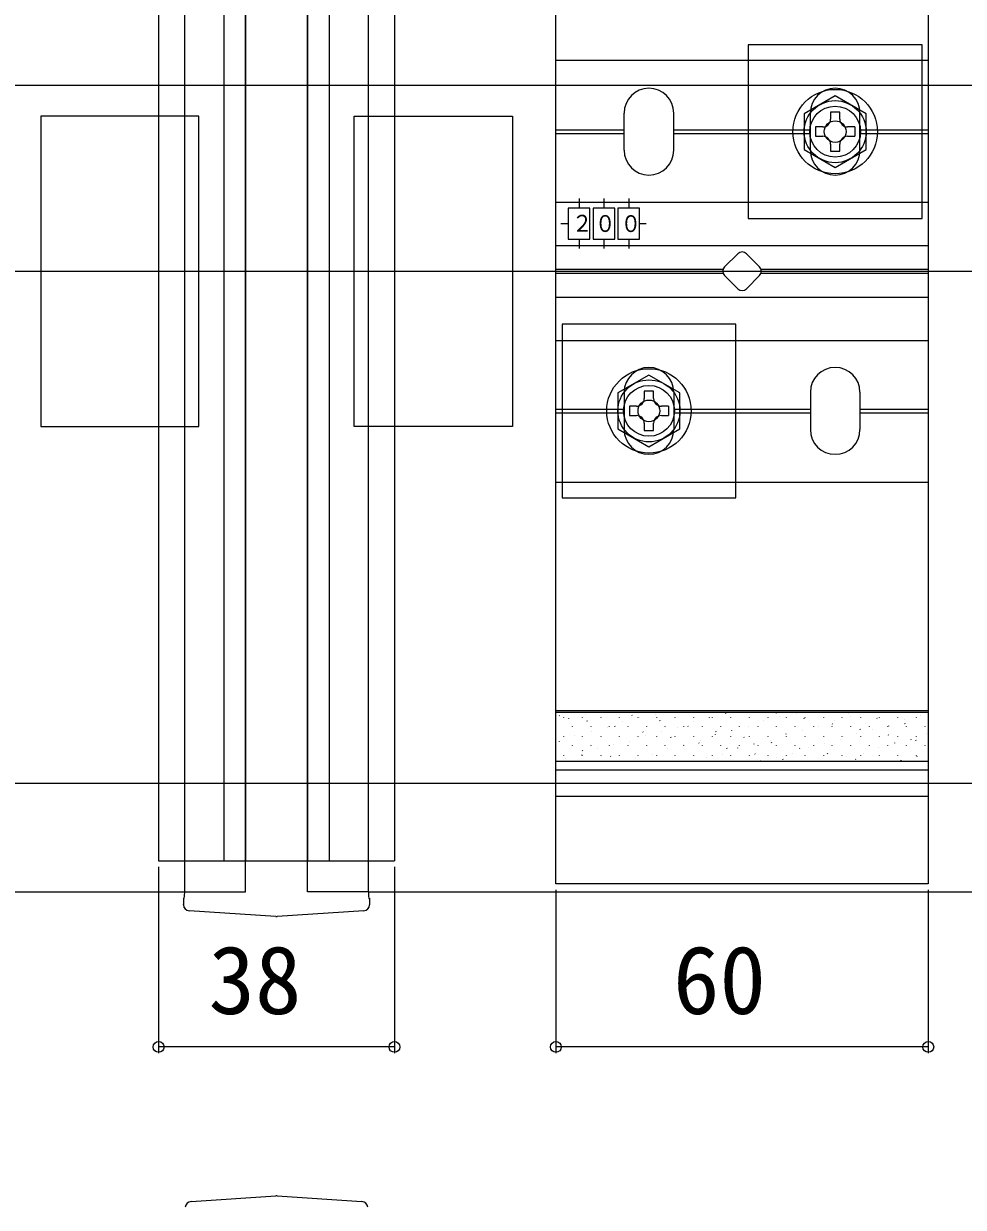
# Model space of a CAD drawing. Units: millimetres, scale not verified. Extents: x -875 to 875, y -1299 to 1291.
# Drawn here: x 86.3 to 237.6, y 672.3 to 863.1 of the extents above; entities that cross this region are included whole.
import ezdxf
from ezdxf.enums import TextEntityAlignment as Align

# ---------------------------------------------------------------- set-up
doc = ezdxf.new("R2010")
doc.units = ezdxf.units.MM
doc.header["$LTSCALE"] = 8
for name, color, linetype in [('0-3_YKK_12', 2, 'Continuous'), ('0-4_YKK_13', 4, 'Continuous'), ('0-5_YKK_D', 6, 'Continuous'), ('0-7_YSS_K', 3, 'Continuous')]:
    doc.layers.add(name, color=color, linetype=linetype)
doc.styles.add('ＭＳ ゴシック', font='')
doc.styles.get('ＭＳ ゴシック').set_extended_font_data('MS Gothic')

msp = doc.modelspace()

# ---------------------------------------------------------------- linework, layer by layer
at = {"layer": '0-3_YKK_12'}
for p, q in [((-253, 853.153), (747, 853.153)), ((-98, 723.153), (112.152, 723.153)), ((141.848, 723.153), (793.228, 723.153))]:
    msp.add_line(p, q, dxfattribs=at)
for points in [[(112.152, 723.153), (122, 723.153), (122, 923.153)], [(141.848, 723.153), (132, 723.153), (132, 923.153)]]:
    msp.add_lwpolyline(points, dxfattribs=at)
at = {"layer": '0-4_YKK_13'}
for p, q in [((108, 918.153), (108, 728.153)), ((118.5, 918.153), (118.5, 728.153)), ((122, 918.153), (122, 728.153)), ((132, 918.153), (132, 728.153)), ((135.5, 918.153), (135.5, 728.153)), ((146, 918.153), (146, 728.153)), ((112.232, 724.334), (112.232, 887.222)), ((141.768, 887.222), (141.768, 724.334)), ((172, 857.153), (232, 857.153)), ((183, 842.653), (183, 848.653)), ((191, 842.653), (191, 848.653)), ((213, 842.653), (213, 848.653)), ((217.75, 848.803), (216.25, 848.803)), ((216.25, 848.803), (216.25, 847.653)), ((217.75, 847.653), (217.75, 848.803)), ((221, 842.653), (221, 848.653)), ((172, 845.953), (183, 845.953)), ((172, 845.353), (183, 845.353)), ((191, 845.953), (213, 845.953)), ((191, 845.353), (213, 845.353)), ((215, 846.403), (213.85, 846.403)), ((220.15, 846.403), (219, 846.403)), ((220.15, 846.403), (220.15, 844.903)), ((221, 845.953), (232, 845.953)), ((221, 845.353), (232, 845.353)), ((216.25, 843.653), (216.25, 842.503)), ((217.75, 842.503), (217.75, 843.653)), ((219, 844.903), (220.15, 844.903)), ((216.25, 842.503), (217.75, 842.503)), ((172, 834.303), (232, 834.303)), ((175.75, 834.863), (175.75, 833.303)), ((179.75, 834.863), (179.75, 833.303)), ((183.75, 834.863), (183.75, 833.303)), ((174, 830.803), (172.829, 830.803)), ((186.535, 830.803), (185.5, 830.803)), ((175.75, 828.303), (175.75, 826.829)), ((179.75, 828.303), (179.75, 826.829)), ((183.75, 828.303), (183.75, 826.829)), ((172, 827.303), (232, 827.303)), ((199.172, 823.861), (201.293, 825.982)), ((202.707, 825.982), (204.828, 823.861)), ((198.925, 823.453), (172, 823.453)), ((172, 822.853), (198.925, 822.853)), ((201.293, 820.325), (199.172, 822.446)), ((204.828, 822.446), (202.707, 820.325)), ((232, 823.453), (205.075, 823.453)), ((205.075, 822.853), (232, 822.853)), ((172, 819.003), (232, 819.003)), ((172, 812.003), (232, 812.003)), ((183, 803.653), (183, 797.653)), ((187.75, 803.803), (186.25, 803.803)), ((186.25, 803.803), (186.25, 802.653)), ((187.75, 802.653), (187.75, 803.803)), ((191, 803.653), (191, 797.653)), ((213, 803.653), (213, 797.653)), ((221, 803.653), (221, 797.653)), ((185, 801.403), (183.85, 801.403)), ((190.15, 801.403), (189, 801.403)), ((190.15, 801.403), (190.15, 799.903)), ((172, 800.953), (183, 800.953)), ((172, 800.353), (183, 800.353)), ((189, 799.903), (190.15, 799.903)), ((191, 800.953), (213, 800.953)), ((191, 800.353), (213, 800.353)), ((221, 800.953), (232, 800.953)), ((221, 800.353), (232, 800.353)), ((186.25, 798.653), (186.25, 797.503)), ((186.25, 797.503), (187.75, 797.503)), ((187.75, 797.503), (187.75, 798.653)), ((172, 789.153), (232, 789.153)), ((172, 744.135), (172, 752.356)), ((172, 752.356), (232, 752.356)), ((172, 752.108), (232, 752.108)), ((172.575, 751.503), (172.52, 751.586)), ((176.712, 751.701), (176.708, 751.71)), ((184.305, 751.539), (184.25, 751.622)), ((188.048, 751.777), (188.045, 751.787)), ((199.385, 751.854), (199.382, 751.863)), ((207.56, 751.919), (207.505, 752.003)), ((210.722, 751.931), (210.718, 751.94)), ((219.29, 751.955), (219.234, 752.039)), ((222.058, 752.007), (222.055, 752.017)), ((173.299, 751.211), (173.299, 751.261)), ((174.083, 751.102), (174.079, 751.111)), ((174.674, 749.786), (174.674, 749.836)), ((176.289, 751.211), (176.289, 751.261)), ((177.079, 750.618), (177.023, 750.702)), ((177.664, 749.786), (177.664, 749.836)), ((179.279, 751.211), (179.279, 751.261)), ((180.654, 749.786), (180.654, 749.836)), ((181.582, 749.734), (181.527, 749.817)), ((182.269, 751.211), (182.269, 751.261)), ((182.807, 750.532), (182.804, 750.542)), ((183.644, 749.786), (183.644, 749.836)), ((185.259, 751.211), (185.259, 751.261)), ((185.419, 751.178), (185.416, 751.188)), ((186.634, 749.786), (186.634, 749.836)), ((188.249, 751.211), (188.249, 751.261)), ((188.808, 750.654), (188.753, 750.738)), ((189.624, 749.786), (189.624, 749.836)), ((191.239, 751.211), (191.239, 751.261)), ((192.614, 749.786), (192.614, 749.836)), ((193.311, 749.77), (193.256, 749.853)), ((194.144, 750.609), (194.141, 750.618)), ((194.229, 751.211), (194.229, 751.261)), ((195.604, 749.786), (195.604, 749.836)), ((196.756, 751.255), (196.753, 751.265)), ((197.219, 751.211), (197.219, 751.261)), ((198.594, 749.786), (198.594, 749.836)), ((200.209, 751.211), (200.209, 751.261)), ((201.584, 749.786), (201.584, 749.836)), ((202.985, 749.71), (202.982, 749.719)), ((203.199, 751.211), (203.199, 751.261)), ((204.574, 749.786), (204.574, 749.836)), ((205.481, 750.686), (205.477, 750.695)), ((206.189, 751.211), (206.189, 751.261)), ((207.564, 749.786), (207.564, 749.836)), ((208.093, 751.332), (208.089, 751.341)), ((209.179, 751.211), (209.179, 751.261)), ((210.554, 749.786), (210.554, 749.836)), ((212.063, 751.035), (212.008, 751.118)), ((212.169, 751.211), (212.169, 751.261)), ((213.544, 749.786), (213.544, 749.836)), ((214.322, 749.786), (214.319, 749.796)), ((215.159, 751.211), (215.159, 751.261)), ((216.566, 750.15), (216.511, 750.234)), ((216.534, 749.786), (216.534, 749.836)), ((216.817, 750.762), (216.814, 750.772)), ((218.149, 751.211), (218.149, 751.261)), ((219.429, 751.408), (219.426, 751.418)), ((219.524, 749.786), (219.524, 749.836)), ((221.139, 751.211), (221.139, 751.261)), ((222.514, 749.786), (222.514, 749.836)), ((223.793, 751.071), (223.738, 751.154)), ((224.129, 751.211), (224.129, 751.261)), ((225.504, 749.786), (225.504, 749.836)), ((225.659, 749.863), (225.655, 749.873)), ((227.119, 751.211), (227.119, 751.261)), ((228.154, 750.839), (228.151, 750.848)), ((228.296, 750.186), (228.241, 750.27)), ((228.494, 749.786), (228.494, 749.836)), ((230.109, 751.211), (230.109, 751.261)), ((230.766, 751.485), (230.763, 751.494)), ((231.484, 749.786), (231.484, 749.836)), ((173.299, 748.171), (173.299, 748.221)), ((175.071, 748.312), (175.067, 748.321)), ((176.289, 748.171), (176.289, 748.221)), ((177.683, 748.958), (177.68, 748.967)), ((179.279, 748.171), (179.279, 748.221)), ((180.312, 749.556), (180.309, 749.566)), ((182.269, 748.171), (182.269, 748.221)), ((185.259, 748.171), (185.259, 748.221)), ((186.085, 748.849), (186.03, 748.933)), ((186.407, 748.388), (186.404, 748.398)), ((188.249, 748.171), (188.249, 748.221)), ((189.02, 749.034), (189.016, 749.044)), ((190.588, 747.965), (190.533, 748.048)), ((191.239, 748.171), (191.239, 748.221)), ((191.649, 749.633), (191.645, 749.643)), ((194.229, 748.171), (194.229, 748.221)), ((197.219, 748.171), (197.219, 748.221)), ((197.744, 748.465), (197.741, 748.474)), ((197.815, 748.885), (197.759, 748.969)), ((200.209, 748.171), (200.209, 748.221)), ((200.356, 749.111), (200.353, 749.12)), ((202.318, 748.001), (202.263, 748.084)), ((203.199, 748.171), (203.199, 748.221)), ((206.189, 748.171), (206.189, 748.221)), ((209.081, 748.542), (209.077, 748.551)), ((209.179, 748.171), (209.179, 748.221)), ((211.693, 749.188), (211.69, 749.197)), ((212.169, 748.171), (212.169, 748.221)), ((215.159, 748.171), (215.159, 748.221)), ((218.149, 748.171), (218.149, 748.221)), ((220.417, 748.618), (220.414, 748.628)), ((221.07, 749.266), (221.014, 749.349)), ((221.139, 748.171), (221.139, 748.221)), ((223.03, 749.264), (223.026, 749.274)), ((224.129, 748.171), (224.129, 748.221)), ((225.573, 748.382), (225.518, 748.465)), ((227.119, 748.171), (227.119, 748.221)), ((230.109, 748.171), (230.109, 748.221)), ((231.754, 748.695), (231.751, 748.704)), ((172.575, 747.336), (172.572, 747.345)), ((174.674, 746.746), (174.674, 746.796)), ((176.34, 745.816), (176.284, 745.899)), ((177.664, 746.746), (177.664, 746.796)), ((178.671, 746.167), (178.668, 746.177)), ((180.654, 746.746), (180.654, 746.796)), ((181.283, 746.813), (181.28, 746.823)), ((183.644, 746.746), (183.644, 746.796)), ((183.912, 747.412), (183.909, 747.422)), ((186.634, 746.746), (186.634, 746.796)), ((189.624, 746.746), (189.624, 746.796)), ((190.008, 746.244), (190.004, 746.253)), ((192.614, 746.746), (192.614, 746.796)), ((192.62, 746.89), (192.617, 746.899)), ((195.091, 747.081), (195.036, 747.164)), ((195.249, 747.489), (195.245, 747.498)), ((195.604, 746.746), (195.604, 746.796)), ((198.594, 746.746), (198.594, 746.796)), ((199.595, 746.196), (199.539, 746.28)), ((201.344, 746.321), (201.341, 746.33)), ((201.584, 746.746), (201.584, 746.796)), ((203.957, 746.967), (203.953, 746.976)), ((204.574, 746.746), (204.574, 746.796)), ((206.585, 747.566), (206.582, 747.575)), ((206.821, 747.117), (206.766, 747.2)), ((207.564, 746.746), (207.564, 746.796)), ((210.554, 746.746), (210.554, 746.796)), ((211.324, 746.232), (211.269, 746.316)), ((212.681, 746.397), (212.678, 746.407)), ((213.544, 746.746), (213.544, 746.796)), ((215.293, 747.043), (215.29, 747.053)), ((216.534, 746.746), (216.534, 746.796)), ((217.922, 747.642), (217.919, 747.652)), ((219.524, 746.746), (219.524, 746.796)), ((222.514, 746.746), (222.514, 746.796)), ((224.018, 746.474), (224.014, 746.483)), ((225.504, 746.746), (225.504, 746.796)), ((226.63, 747.12), (226.627, 747.129)), ((228.494, 746.746), (228.494, 746.796)), ((229.259, 747.719), (229.255, 747.728)), ((230.076, 747.497), (230.021, 747.58)), ((231.484, 746.746), (231.484, 746.796)), ((173.299, 745.131), (173.299, 745.181)), ((173.547, 744.593), (173.543, 744.602)), ((176.176, 745.191), (176.172, 745.201)), ((176.289, 745.131), (176.289, 745.181)), ((179.279, 745.131), (179.279, 745.181)), ((180.843, 744.931), (180.788, 745.015)), ((182.269, 745.131), (182.269, 745.181)), ((184.883, 744.669), (184.88, 744.679)), ((185.259, 745.131), (185.259, 745.181)), ((187.512, 745.268), (187.509, 745.277)), ((188.249, 745.131), (188.249, 745.181)), ((191.239, 745.131), (191.239, 745.181)), ((194.229, 745.131), (194.229, 745.181)), ((196.22, 744.746), (196.217, 744.755)), ((197.219, 745.131), (197.219, 745.181)), ((198.849, 745.345), (198.846, 745.354)), ((200.209, 745.131), (200.209, 745.181)), ((203.199, 745.131), (203.199, 745.181)), ((204.098, 745.312), (204.043, 745.395)), ((204.945, 744.176), (204.941, 744.186)), ((206.189, 745.131), (206.189, 745.181)), ((207.557, 744.822), (207.553, 744.832)), ((208.601, 744.427), (208.546, 744.511)), ((209.179, 745.131), (209.179, 745.181)), ((210.186, 745.421), (210.182, 745.431)), ((212.169, 745.131), (212.169, 745.181)), ((215.159, 745.131), (215.159, 745.181)), ((215.827, 745.348), (215.772, 745.431)), ((216.281, 744.253), (216.278, 744.263)), ((218.149, 745.131), (218.149, 745.181)), ((218.893, 744.899), (218.89, 744.909)), ((220.331, 744.463), (220.275, 744.547)), ((221.139, 745.131), (221.139, 745.181)), ((221.522, 745.498), (221.519, 745.507)), ((224.129, 745.131), (224.129, 745.181)), ((227.119, 745.131), (227.119, 745.181)), ((227.618, 744.33), (227.615, 744.339)), ((230.109, 745.131), (230.109, 745.181)), ((230.23, 744.976), (230.227, 744.985)), ((172, 742.83), (232, 742.83)), ((172, 738.553), (232, 738.553)), ((108, 728.153), (146, 728.153)), ((112, 722.128), (112, 722.144)), ((112, 722.128), (112.083, 722.045)), ((112, 722.128), (112, 721.079)), ((112, 721.067), (112, 721.079)), ((142, 722.128), (142, 722.144)), ((142, 721.079), (142, 721.067)), ((126.9, 719.145), (112.933, 720.077)), ((141.067, 720.077), (127.1, 719.145)), ((113.234, 673.236), (126.9, 674.147)), ((127.1, 674.147), (140.766, 673.236))]:
    msp.add_line(p, q, dxfattribs=at)
for points in [[(232, 921.853), (232, 724.453), (172, 724.453), (172, 921.853)], [(203, 831.653), (231, 831.653), (231, 859.653), (203, 859.653)], [(222, 848.54), (217, 851.427), (212, 848.54), (212, 842.767), (217, 839.88), (222, 842.767)], [(114.5, 848.153), (89, 848.153), (89, 798.153), (114.5, 798.153)], [(139.5, 848.153), (165, 848.153), (165, 798.153), (139.5, 798.153)], [(174, 828.303), (177.5, 828.303), (177.5, 833.303), (174, 833.303)], [(178, 828.303), (181.5, 828.303), (181.5, 833.303), (178, 833.303)], [(182, 828.303), (185.5, 828.303), (185.5, 833.303), (182, 833.303)], [(173, 786.653), (201, 786.653), (201, 814.653), (173, 814.653)], [(192, 803.54), (187, 806.427), (182, 803.54), (182, 797.767), (187, 794.88), (192, 797.767)]]:
    msp.add_lwpolyline(points, close=True, dxfattribs=at)
for points in [[(213.85, 846.403), (213.85, 844.903), (215, 844.903)], [(183.85, 801.403), (183.85, 799.903), (185, 799.903)], [(232, 752.356), (232, 744.135), (172, 744.135)], [(141.917, 722.045), (142, 722.128), (142, 721.079)]]:
    msp.add_lwpolyline(points, dxfattribs=at)
for centre, radius in [((217, 845.653), 6.8), ((217, 845.653), 5), ((217, 845.653), 4.1), ((217, 845.653), 1.75), ((187, 800.653), 6.8), ((187, 800.653), 5), ((187, 800.653), 4.1), ((187, 800.653), 1.75)]:
    msp.add_circle(centre, radius, dxfattribs=at)
for centre, radius, start, end in [((187, 848.653), 4, 0, 180), ((217, 848.653), 4, 0, 180), ((215, 847.653), 1.25, 270, 0), ((219, 847.653), 1.25, 180, 270), ((215, 843.653), 1.25, 0, 90), ((219, 843.653), 1.25, 90, 180), ((187, 842.653), 4, 180, 0), ((217, 842.653), 4, 180, 0), ((202, 825.275), 1, 45, 135), ((199.879, 823.153), 1, 135, 225), ((204.121, 823.153), 1, 315, 45), ((202, 821.032), 1, 225, 315), ((187, 803.653), 4, 0, 180), ((217, 803.653), 4, 0, 180), ((185, 802.653), 1.25, 270, 0), ((189, 802.653), 1.25, 180, 270), ((185, 798.653), 1.25, 0, 90), ((189, 798.653), 1.25, 90, 180), ((187, 797.653), 4, 180, 0), ((217, 797.653), 4, 180, 0), ((112.993, 721.069), 0.993, 180.11503, 265.85405), ((141.007, 721.069), 0.993, 274.14066, 359.89026), ((127, 672.65), 1.5, 86.18593, 93.81407), ((113.301, 672.238), 1, 93.81407, 176.5), ((140.699, 672.238), 1, 3.5, 86.18593)]:
    msp.add_arc(centre, radius, start, end, dxfattribs=at)
for centre, major_axis, ratio, start_param, end_param in [((112.08, 724.54), (0.013, -2.5), 0.060953, 6.2217902, 7.7711026), ((141.92, 724.54), (-0.013, -2.5), 0.060953, 4.7952681, 6.3445805), ((113, 720.576), (1, -0.045), 0.500748, 4.6558273, 4.6681227), ((127, 720.644), (0, -1.503), 0.998131, 6.2166177, 6.3497529), ((141, 720.576), (1, 0.045), 0.500748, 4.7566553, 4.7689506)]:
    msp.add_ellipse(centre, major_axis=major_axis, ratio=ratio, start_param=start_param, end_param=end_param, dxfattribs=at)
at = {"layer": '0-5_YKK_D'}
for p, q in [((108, 727.153), (108, 697.153)), ((146, 727.153), (146, 697.153)), ((172, 723.453), (172, 697.153)), ((232, 723.453), (232, 697.153)), ((146, 698.153), (108, 698.153)), ((232, 698.153), (172, 698.153))]:
    msp.add_line(p, q, dxfattribs=at)
for centre in [(108, 698.153), (146, 698.153), (172, 698.153), (232, 698.153)]:
    msp.add_circle(centre, 0.875, dxfattribs=at)
at = {"layer": '0-7_YSS_K'}
for p, q in [((-198, 823.153), (796.228, 823.153)), ((-115.5, 740.653), (793.228, 740.653))]:
    msp.add_line(p, q, dxfattribs=at)

# ---------------------------------------------------------------- texts
at = {"layer": '0-4_YKK_13', "style": 'ＭＳ ゴシック', "width": 0.9}
for s, p in [('２', (174.594, 828.722)), ('０', (178.283, 828.682)), ('０', (182.42, 828.663))]:
    msp.add_text(s, height=2.711, dxfattribs=at).set_placement(p, align=Align.BOTTOM_LEFT)
at = {"layer": '0-5_YKK_D', "style": 'ＭＳ ゴシック'}
for s, p in [('38', (116.048, 700.153)), ('60', (190.878, 700.153))]:
    msp.add_text(s, height=11, dxfattribs=at).set_placement(p, align=Align.BOTTOM_LEFT)

doc.saveas('drawing.dxf')
